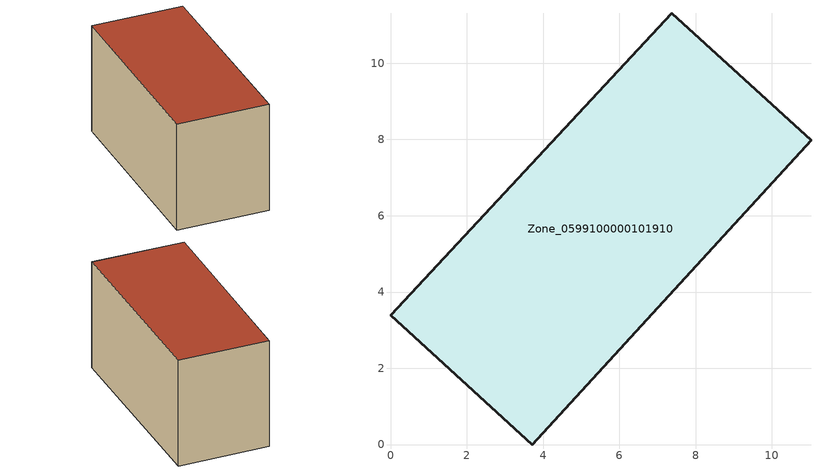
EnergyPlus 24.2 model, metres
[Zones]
Zone_0599100000101910
 floor ground (C_G): 3.71,0 0,3.39 7.38,11.31 11.03,7.98 z3.24
 wall outside (C_F): 3.71,0 11.03,7.98 7.38,11.31 0,3.39 3.71,0 z3.24:9.29
 roof outside (C_R): 0,3.39 3.71,0 11.03,7.98 7.38,11.31 z9.29
[BUILDING]
Pand.0599100000101910: North Axis=0; Terrain=City; Loads Convergence Tolerance Value=0.04; Temperature Convergence Tolerance Value=0.4; Solar Distribution=FullExterior; Maximum Number of Warmup Days=25; Minimum Number of Warmup Days=1
[Site:Location]
Rotterdam.The.Hague.AP_ZH_NLD Design_Conditions: Latitude=51.96; Longitude=4.45; Time Zone=1; Elevation=-4.5
[SITE:GROUNDTEMPERATURE:BUILDINGSURFACE]
18, 18, 18, 18, 18, 18, 18, 18, 18, 18, 18, 18
[MATERIAL] Thermal Absorptance=0.9; Solar Absorptance=0.7; Visible Absorptance=0.7
Name | Roughness | Thickness | Conductivity | Density | Specific Heat
G.TI.1946 | MediumSmooth | 0.15 | 1 | 540 | 1210
F.TI.1946 | Rough | 0.3 | 0.857143 | 1920 | 840
R.TI.1946 | MediumRough | 0.2 | 0.1 | 1500 | 1000
[CONSTRUCTION]
C_G: G.TI.1946
C_F: F.TI.1946
C_R: R.TI.1946
[ZONE]
Zone_0599100000101910: Type=1; Multiplier=1; Ceiling Height=Autocalculate; Volume=Autocalculate; Floor Area=autocalculate; Part of Total Floor Area=Yes
[ZONEINFILTRATION:DESIGNFLOWRATE]
Infil_Zone_0599100000101910: Zone or ZoneList or Space or SpaceList=Zone_0599100000101910; Schedule=AlwaysOn; Design Flow Rate Calculation Method=Flow/Area; Flow Rate per Floor Area=0.003; Constant Term Coefficient=1; Temperature Term Coefficient=0; Velocity Term Coefficient=0; Velocity Squared Term Coefficient=0
[HVACTEMPLATE:ZONE:IDEALLOADSAIRSYSTEM]
Zone_0599100000101910: Maximum Heating Supply Air Temperature=50; Minimum Cooling Supply Air Temperature=13; Maximum Heating Supply Air Humidity Ratio=0.0156; Minimum Cooling Supply Air Humidity Ratio=0.0077; Heating Limit=NoLimit; Cooling Limit=NoLimit; Dehumidification Control Type=ConstantSensibleHeatRatio; Cooling Sensible Heat Ratio=0.7; Dehumidification Setpoint=60; Humidification Control Type=None; Humidification Setpoint=30; Outdoor Air Method=None; Outdoor Air Flow Rate per Person=0.00944; Outdoor Air Flow Rate per Zone Floor Area=0; Outdoor Air Flow Rate per Zone=0; Demand Controlled Ventilation Type=None; Outdoor Air Economizer Type=NoEconomizer; Heat Recovery Type=None; Sensible Heat Recovery Effectiveness=0.7; Latent Heat Recovery Effectiveness=0.65
[ZONECONTROL:THERMOSTAT]
ThermostatControl_Zone_0599100000101910: Zone or ZoneList=Zone_0599100000101910; Control Type Schedule=DualSetpointControlType; Control 1=Thermostat_Zone_0599100000101910; Temperature Difference Between Cutout And Setpoint=0
[THERMOSTATSETPOINT:DUALSETPOINT]
Thermostat_Zone_0599100000101910: Heating Setpoint Temperature Schedule=HeatingSetpoint_Zone_0599100000101910; Cooling Setpoint Temperature Schedule=CoolingSetpoint_Zone_0599100000101910
[SCHEDULE:COMPACT]
HeatingSetpoint_Zone_0599100000101910: Through: 12/31, For: AllDays, Until: 24:00, 21
CoolingSetpoint_Zone_0599100000101910: Through: 12/31, For: AllDays, Until: 24:00, 24
DualSetpointControlType: Through: 12/31, For: AllDays, Until: 24:00, 4
AlwaysOn: Through: 12/31, For: AllDays, Until: 24:00, 1
